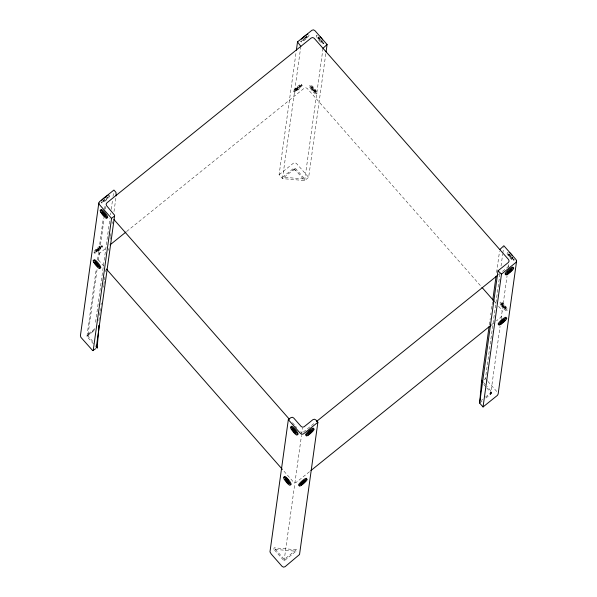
<?xml version="1.0" encoding="UTF-8"?>
<svg xmlns="http://www.w3.org/2000/svg" width="597" height="597" viewBox="0 0 597 597"><rect width="100%" height="100%" fill="white"/><g stroke="black" fill="none" stroke-linecap="round" stroke-linejoin="round"><path stroke-width="0.45" stroke-dasharray="2.98 2.24" d="M95.774 250.941L95.893 250.068L99.998 246.755L100.677 247.531L100.557 248.404L98.445 250.501L96.453 251.718L95.774 250.941L97.766 249.725L99.871 247.636L99.998 246.755M96.453 251.718L96.58 250.837L100.677 247.531M93.513 343.932L86.916 336.417L96.259 269.083M97.535 259.889L103.4 217.629M104.542 209.36L105.184 204.764M97.057 269.613L87.863 335.902L88.595 334.544L94.669 329.634M98.341 260.404L104.087 218.972M105.475 208.965L105.803 206.607M107.639 197.346L107.52 198.226L105.408 200.316L103.415 201.532L103.542 200.652L105.781 198.495M95.572 322.298L109.967 218.517M110.482 214.845L110.736 213.01M111.243 209.331L112.52 200.152M113.027 196.473L113.669 191.883M98.871 320.552L100.027 312.238M100.154 311.313L100.535 308.545M101.05 304.851L101.311 303M103.482 287.299L103.744 285.456M103.871 284.53L104.385 280.836M104.512 279.911L105.154 275.292M105.662 271.598L105.923 269.747M108.609 250.352L108.87 248.509M110.154 239.27L110.408 237.427M110.535 236.502L111.049 232.808M112.333 223.569L112.587 221.718M113.997 211.562L116.049 196.786M325.805 53.723L308.649 177.339L304.657 180.563L282.485 178.615L279.09 174.742L296.112 52.051M300.836 46.365L282.485 178.615L294.463 168.951L294.664 167.473L304.866 179.085L282.694 177.137L294.664 167.473M295.343 89.916L295.463 89.043L299.56 85.729L300.239 86.505L300.119 87.378L296.022 90.692L295.343 89.916L297.328 88.699L298.007 89.475M296.022 90.692L296.142 89.811L299.44 86.61L299.56 85.729M307.082 37.193L306.403 36.424L303.104 39.626L302.985 40.506L304.97 39.29L307.082 37.193L307.201 36.32M311.104 88.349L312.022 86.826L313.835 88.378L315.514 90.804L315.395 91.677L314.597 92.319L311.104 88.349L312.022 86.826M318.067 38.163L318.865 37.521L322.358 41.492L321.559 42.133L319.753 40.589L318.067 38.163L318.992 36.641M314.597 92.319L314.716 91.445L313.037 89.02L311.224 87.468M321.559 42.133L321.679 41.26L320.417 39.439M323.014 48.312L304.657 180.563L294.463 168.951M273.881 549.277L274.09 547.807L296.261 549.755L296.052 551.225L284.082 560.889L273.881 549.277L296.052 551.225M284.082 560.889L301.492 435.414M301.619 434.489L302.515 428.049M489.331 324.872L490.227 318.44M490.734 314.768L490.988 312.932M491.495 309.253L492.01 305.582M492.137 304.664L492.518 301.91M496.6 272.523L499.525 251.397M484.092 379.662L485.421 378.588L499.89 274.344M501.04 266.046L502.704 254.053M502.831 253.128L503.599 247.591M501.473 305.074L502.398 303.56L504.204 305.104L505.883 307.53L505.763 308.41L504.965 309.052L501.473 305.074L502.398 303.56M508.435 254.889L509.234 254.247L512.726 258.225L511.927 258.867L510.122 257.314L508.435 254.889L509.36 253.374M490.033 394.714L490.764 393.348L500.07 326.305M501.084 318.955L507.077 275.792M508.226 267.523L508.734 263.852M485.883 398.057L491.629 393.423L491.831 391.945L487.033 386.483M504.965 309.052L505.084 308.179L503.405 305.754L501.599 304.201M511.927 258.867L512.054 257.994L510.786 256.173M99.169 254.426L99.9 253.068L105.691 248.389M508.457 265.814L507.726 267.18L501.204 272.441M501.495 316L500.764 317.365L496.42 320.873M316.507 35.73L317.305 35.089M319.753 40.589L320.552 39.939M321.679 41.26L322.477 40.618M323.246 43.693L324.044 43.051M126.713 231.427L304.254 88.177L305.783 87.714L307.209 88.431L481.354 286.687M309.544 85.916L310.343 85.267M313.037 89.02L313.835 88.378M312.791 90.774L313.589 90.125L315.395 91.677M314.716 91.445L315.514 90.804M316.283 93.878L317.082 93.236M279.09 174.742L293.455 163.153L294.985 162.69L296.41 163.406L308.649 177.339M94.863 328.693L87.117 334.947L93.117 341.775M86.916 336.417L94.662 330.171M510.122 257.314L510.92 256.673M512.054 257.994L512.853 257.344M513.614 260.426L514.413 259.777A5.246 1.104 51.1 0 1 510.995 257.449A5.246 1.104 51.1 0 1 507.659 252.247M303.373 432.071L314.97 422.721M498.308 274.784L500.48 273.03M499.913 302.642L500.711 302M503.405 305.754L504.204 305.104M503.159 307.5L503.958 306.858L505.763 308.41M505.084 308.179L505.883 307.53M506.652 310.612L507.45 309.962M309.455 471.734L296.41 482.257L294.881 482.719L293.455 481.995L282.993 470.085M492.07 324.38L493.518 323.216M296.261 549.755L284.284 559.411L274.09 547.807M481.272 400.468L482.674 399.333M485.495 397.065L491.831 391.945M479.652 403.087L483.115 400.296M305.216 37.536L306.545 36.723M302.97 39.327L304.291 38.514M103.4 200.353L104.729 199.54L105.408 200.316M300.239 86.505L298.254 87.722L297.575 86.946M292.866 170.242L294.396 169.779L295.821 170.503M300.418 431.81L301.843 432.534M318.194 37.29L319.999 38.835M508.562 254.016L510.368 255.568M304.418 37.641L305.097 38.409M301.269 41.947L300.589 41.171A5.246 1 -41.3 0 0 301.022 41.126M494.891 302.104L496.122 303.5M498.577 306.306L501.659 309.806L502.152 311.276M301.276 84.289L302.127 85.259A5.246 1 -41.3 0 1 296.254 91.296A5.246 1 -41.3 0 1 296.015 89.229A5.246 1 -41.3 0 1 302.127 85.259M299.44 86.61L300.119 87.378M297.448 87.826L298.127 88.595M295.463 89.043L296.142 89.811M293.455 91.162L294.306 92.125M485.421 378.588L487.256 380.685M487.868 381.379L497.659 392.527M483.436 382.386L486.436 385.796M483.786 384.498L486.227 387.274M486.734 387.849L491.629 393.423M108.841 195.331L109.52 196.107M101.027 202.196L101.706 202.973M292.418 422.706L294.881 425.512M295.493 426.206L296.724 427.609M101.706 245.322L102.557 246.292A5.246 1 -41.3 0 1 96.692 252.33A5.246 1 -41.3 0 1 96.445 250.255A5.246 1 -41.3 0 1 102.557 246.292M99.871 247.636L100.557 248.404M98.005 247.971L98.684 248.748M97.886 248.852L98.565 249.621M97.766 249.725L98.445 250.501M95.893 250.068L96.58 250.837M93.893 252.188L94.744 253.158M103.93 266.232L99.005 260.628L98.512 259.15M502.271 304.433L503.958 306.858M311.903 87.699L313.589 90.125M490.271 391.871L490.764 393.348M306.53 37.007A5.246 1 -41.3 0 1 301.686 40.842M308.918 34.88A5.246 1 -41.3 0 1 305.231 39.603A5.246 1 -41.3 0 1 301.201 41.327M108.378 196.376A5.246 1 -41.3 0 1 102.124 201.868M108.915 195.95A5.246 1 -41.3 0 1 106.184 200.189A5.246 1 -41.3 0 1 101.632 202.353M322.611 41.723A5.246 1.104 51.1 0 1 321.91 43.335A5.246 1.104 51.1 0 1 317.141 37.701A5.246 1.104 51.1 0 1 317.843 36.089M318.619 36.738A5.246 1.104 51.1 0 1 319.485 37.581M323.798 43.208A5.246 1.104 51.1 0 1 320.179 40.208A5.246 1.104 51.1 0 1 317.291 35.514M512.36 257.449A5.246 1.104 51.1 0 1 512.719 260.359A5.246 1.104 51.1 0 1 507.696 254.755A5.246 1.104 51.1 0 1 508.211 252.822M96.005 251.553A5.246 1 -41.3 0 0 101.878 245.516A5.246 1 -41.3 0 0 95.766 249.486A5.246 1 -41.3 0 0 96.005 251.553M295.575 90.528A5.246 1 -41.3 0 0 301.448 84.49A5.246 1 -41.3 0 0 295.336 88.453A5.246 1 -41.3 0 0 295.575 90.528M500.547 304.612A5.246 1.104 51.1 0 0 506.405 310.768A5.246 1.104 51.1 0 0 502.89 304.492A5.246 1.104 51.1 0 0 500.547 304.612M501.346 303.97A5.246 1.104 51.1 0 0 507.204 310.127A5.246 1.104 51.1 0 0 503.689 303.851A5.246 1.104 51.1 0 0 501.346 303.97M310.179 87.886A5.246 1.104 51.1 0 0 316.037 94.035A5.246 1.104 51.1 0 0 312.522 87.766A5.246 1.104 51.1 0 0 310.179 87.886M310.977 87.244A5.246 1.104 51.1 0 0 316.835 93.393A5.246 1.104 51.1 0 0 313.321 87.125A5.246 1.104 51.1 0 0 310.977 87.244"/><path stroke-width="0.9" d="M95.916 346.663L97.11 348.029L99.095 325.283L98.886 326.76M499.786 249.561L503.853 245.748L516.092 259.68L516.584 261.15L498.152 393.998L497.42 395.363L483.055 406.953L479.652 403.087L481.637 380.334L482.839 381.699M116.176 195.861L115.96 192.368L113.923 190.047L99.55 201.637L98.818 203.002L80.416 335.671L80.886 337.32L92.744 350.626L95.595 348.73M94.774 262.896L94.901 262.023L96.707 263.575L98.393 266.001L98.266 266.874L94.774 262.896L95.699 261.382M93.199 350.663L111.557 218.412L113.945 216.48M96.326 347.364L114.654 215.286L106.624 205.719L106.132 204.241L106.863 202.883L311.216 37.992L312.746 37.529L314.171 38.245L508.622 259.62L509.114 261.098L508.383 262.456L498.01 270.829L479.652 403.087M97.11 348.029L97.318 346.551L96.117 345.185M296.366 50.208L297.522 41.902L311.888 30.305L313.418 29.85L314.843 30.566L327.081 44.499L326.059 51.879M288.329 419.661L269.971 551.912L271.254 554.046L282.127 566.434L283.56 567.15L285.082 566.695L299.537 554.509L317.888 422.258L315.85 419.937L314.418 419.213L312.895 419.676L304.112 426.758L302.582 427.221L301.157 426.497L293.679 417.982L292.246 417.266L290.717 417.728L288.329 419.661L300.56 433.594L301.992 434.31L303.522 433.847L317.888 422.258M285.15 479.63L285.269 478.757L287.075 480.301L288.761 482.727L288.635 483.607L285.15 479.63L285.941 478.988L289.433 482.958L288.635 483.607M292.112 429.444L292.231 428.571L294.037 430.116L295.724 432.541L295.605 433.422L292.112 429.444L292.911 428.803L295.799 432.258M301.104 484.697L301.224 483.824L304.522 480.615L305.201 481.391L301.104 484.697L300.425 483.928M305.201 481.391L305.321 480.518L303.336 481.734M310.955 430.959L308.186 433.638L308.067 434.512L310.052 433.295L312.164 431.206L312.283 430.333L310.298 431.549M481.428 381.811L489.077 326.708M492.771 300.075L496.085 276.195M483.055 406.953L501.487 274.113L515.86 262.516L516.584 261.15M504.763 320.365L504.084 319.589L500.786 322.798L500.667 323.671L502.659 322.455L504.763 320.365L504.89 319.492L502.898 320.708M511.733 270.18L511.047 269.404L507.756 272.613L507.629 273.486L509.622 272.269L511.733 270.18L511.853 269.307L509.86 270.523M323.014 48.312L327.081 44.499M308.559 431.818L309.619 430.773M501.167 320.977L502.219 319.932M103.55 214.263L104.348 213.622M103.423 215.136L105.229 216.689L105.356 215.815L103.669 213.39L101.863 211.838L101.744 212.719L103.423 215.136L104.221 214.495L105.43 215.532M110.042 244.882L125.982 232.017M96.58 264.449L97.378 263.807M96.46 265.322L97.259 264.68L99.065 266.232M293.918 430.997L294.717 430.347M293.791 431.87L294.59 431.228M316.417 421.549L497.585 275.366M286.956 481.182L287.754 480.533M286.829 482.055L287.627 481.413M310.903 470.563L491.346 324.969M104.968 197.794L106.296 196.98M507.614 272.307L508.942 271.501L509.622 272.269M308.052 433.332L309.373 432.526L310.052 433.295M500.652 322.492L501.973 321.686L502.659 322.455M301.082 483.518L302.41 482.712L303.089 483.48M498.01 270.829L501.487 274.113M286.067 478.107L287.873 479.66M297.522 41.902L300.836 46.365M481.966 287.388L494.271 301.403M311.485 430.437L312.164 431.206M113.967 219.547L289.344 419.206M111.557 218.412L99.318 204.472L98.818 203.002M106.393 269.031L282.381 469.391M102.542 212.069L104.221 214.495M95.572 262.255L97.259 264.68M301.492 39.156A5.246 1 -41.3 0 1 307.806 34.156M93.998 260.255A5.246 1.104 51.1 0 1 98.311 263.195A5.246 1.104 51.1 0 1 100.05 267.822M284.366 476.981A5.246 1.104 51.1 0 1 288.679 479.928A5.246 1.104 51.1 0 1 290.418 484.555M287.254 481.675A5.246 1.104 51.1 0 1 286.403 480.607M299.142 485.316A5.246 1 -41.3 0 1 301.873 481.085A5.246 1 -41.3 0 1 306.425 478.921M101.318 200.958A5.246 1 -41.3 0 1 106.729 195.965M107.572 195.465A5.246 1 -41.3 0 1 108.236 195.182M505.674 274.105A5.246 1 -41.3 0 1 508.405 269.874A5.246 1 -41.3 0 1 512.957 267.71M101.177 210.741A5.246 1.104 51.1 0 1 104.841 212.48A5.246 1.104 51.1 0 1 107.012 217.636M306.768 434.855A5.246 1 -41.3 0 1 308.328 431.362A5.246 1 -41.3 0 1 313.388 428.736M320.283 36.939A5.246 1.104 51.1 0 1 322.022 38.999M291.545 427.467A5.246 1.104 51.1 0 1 295.209 429.213A5.246 1.104 51.1 0 1 297.388 434.37M498.704 324.29A5.246 1 -41.3 0 1 501.443 320.059A5.246 1 -41.3 0 1 505.995 317.895M509.786 252.822A5.246 1.104 51.1 0 1 512.398 255.725M93.848 262.441A5.246 1.104 51.1 0 0 99.706 268.59A5.246 1.104 51.1 0 0 96.192 262.322A5.246 1.104 51.1 0 0 93.848 262.441M284.217 479.167A5.246 1.104 51.1 0 0 290.082 485.324A5.246 1.104 51.1 0 0 286.56 479.048A5.246 1.104 51.1 0 0 284.217 479.167M301.336 485.309A5.246 1 -41.3 0 0 307.209 479.272A5.246 1 -41.3 0 0 301.097 483.242A5.246 1 -41.3 0 0 301.336 485.309M507.86 274.098A5.246 1 -41.3 0 0 513.733 268.06A5.246 1 -41.3 0 0 507.622 272.031A5.246 1 -41.3 0 0 507.86 274.098M100.811 212.256A5.246 1.104 51.1 0 0 106.676 218.405A5.246 1.104 51.1 0 0 103.154 212.136A5.246 1.104 51.1 0 0 100.811 212.256M308.298 435.123A5.246 1 -41.3 0 0 314.171 429.086A5.246 1 -41.3 0 0 308.059 433.056A5.246 1 -41.3 0 0 308.298 435.123M291.187 428.982A5.246 1.104 51.1 0 0 297.045 435.138A5.246 1.104 51.1 0 0 293.523 428.862A5.246 1.104 51.1 0 0 291.187 428.982M500.898 324.283A5.246 1 -41.3 0 0 506.771 318.246A5.246 1 -41.3 0 0 500.659 322.216A5.246 1 -41.3 0 0 500.898 324.283"/></g></svg>
